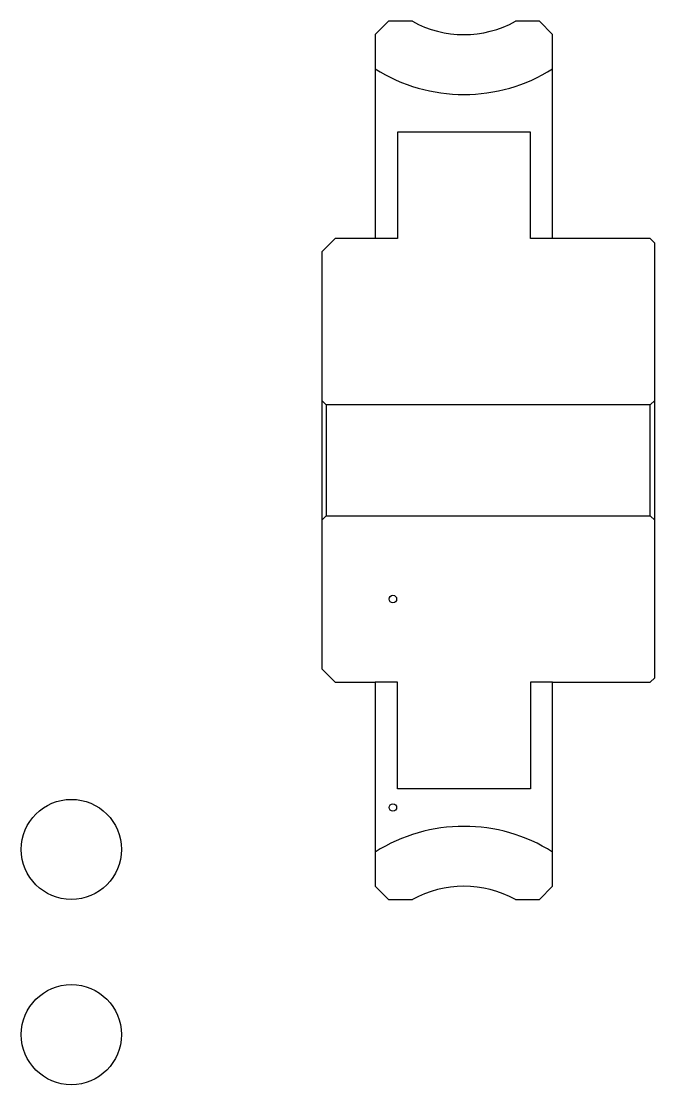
# Model space of a CAD drawing. Header units: metres. Extents: x 119 to 261, y 97 to 337.
import ezdxf

# ---------------------------------------------------------------- set-up
doc = ezdxf.new("R2010")
doc.units = ezdxf.units.M

msp = doc.modelspace()

# ---------------------------------------------------------------- linework, layer by layer
at = {"color": 4}
for p, q in [((261.290314, 251.709656), (260.290314, 250.709656)), ((186.290314, 224.709656), (187.290314, 225.709656)), ((261.290314, 224.709656), (260.290314, 225.709656))]:
    msp.add_line(p, q, dxfattribs=at)
for points in [[(206.671356, 337.209656), (201.290314, 337.209656), (198.290314, 334.209656), (198.290314, 288.209656), (189.290314, 288.209656), (186.290314, 285.209656), (186.290314, 224.709656)], [(238.290314, 288.209656), (238.290314, 334.209656), (235.290314, 337.209656), (229.909271, 337.209656)], [(238.290314, 288.209656), (233.290314, 288.209656), (233.290314, 312.209656), (203.290314, 312.209656), (203.290314, 288.209656), (198.290314, 288.209656)], [(238.290314, 188.209656), (260.290314, 188.209656), (261.290314, 189.209656), (261.290314, 287.209656), (260.290314, 288.209656), (238.290314, 288.209656)], [(186.290314, 251.709656), (187.290314, 250.709656), (187.290314, 225.709656), (260.290314, 225.709656), (260.290314, 250.709656), (187.290314, 250.709656)], [(186.290314, 224.709656), (186.290314, 191.209656), (189.290314, 188.209656), (198.290314, 188.209656), (198.290314, 142.209656), (201.290314, 139.209656), (206.671356, 139.209656)], [(238.290314, 188.209656), (233.290314, 188.209656), (233.290314, 164.209656), (203.290314, 164.209656), (203.290314, 188.209656), (198.290314, 188.209656)], [(229.909271, 139.209656), (235.290314, 139.209656), (238.290314, 142.209656), (238.290314, 188.209656)]]:
    msp.add_lwpolyline(points, dxfattribs=at)
at = {"color": 5}
for centre, radius in [((202.290314, 206.959656), 0.846774), ((129.838699, 150.508041), 11.290323), ((202.290314, 159.959656), 0.846774), ((129.838699, 108.758041), 11.290323)]:
    msp.add_circle(centre, radius, dxfattribs=at)
at = {"color": 4}
for centre, radius, start, end in [((218.290314, 358.209656), 24, 241.04497578, 298.95502422), ((218.290314, 358.209656), 37.5, 237.76904759, 302.23095241), ((218.290314, 118.209656), 37.5, 57.76904759, 122.23095241), ((218.290314, 118.209656), 24, 61.04497578, 118.95502422)]:
    msp.add_arc(centre, radius, start, end, dxfattribs=at)

doc.saveas('drawing.dxf')
